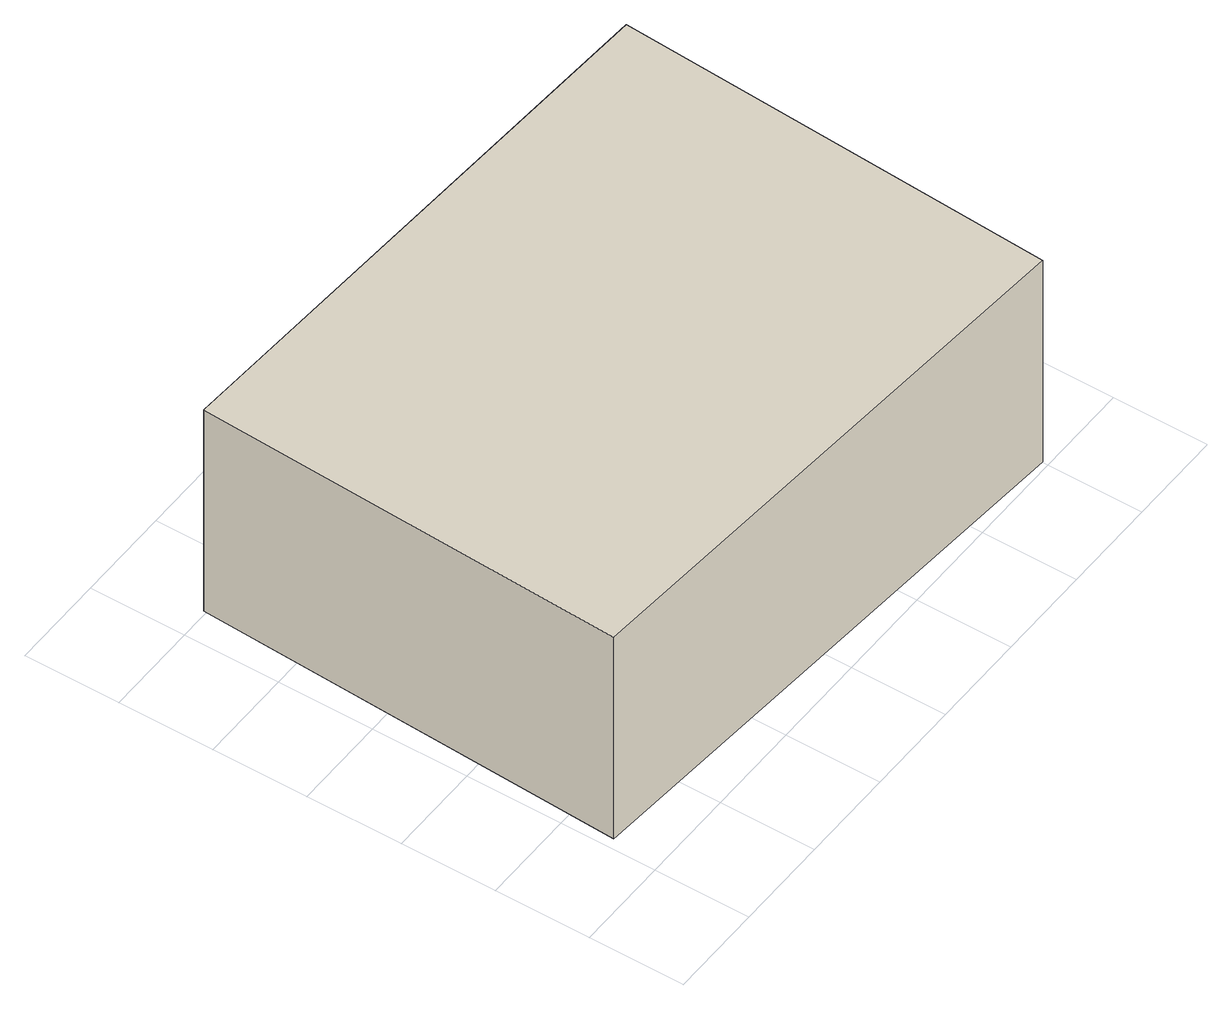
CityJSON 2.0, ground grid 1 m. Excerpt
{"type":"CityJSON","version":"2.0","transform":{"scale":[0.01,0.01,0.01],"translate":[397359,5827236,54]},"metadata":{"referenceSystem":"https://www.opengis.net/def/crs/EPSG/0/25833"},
"CityObjects":{
"building1":{"type":"Building","attributes":{"Gemeindeschluessel":"11000011","BezugspunktDach":"2200","function":"31001_2143","measuredHeight":2.52,"storeysAboveGround":1},"address":[{"country":"Germany","locality":"Berlin","thoroughfareNumber":"8 (1)","thoroughfareName":"Bundesstraße 2"}],"geometry":[{"type":"Solid","lod":"1","boundaries":[[[[0,1,2,3]],[[4,5,6,7]],[[4,7,3,2]],[[5,4,2,1]],[[6,5,1,0]],[[7,6,0,3]]]]}]}
},
"vertices":[
[601,6,335],[629,468,335],[34,503,335],[11,51,335],[34,503,83],[629,468,83],[601,6,83],[11,51,83]
]}
